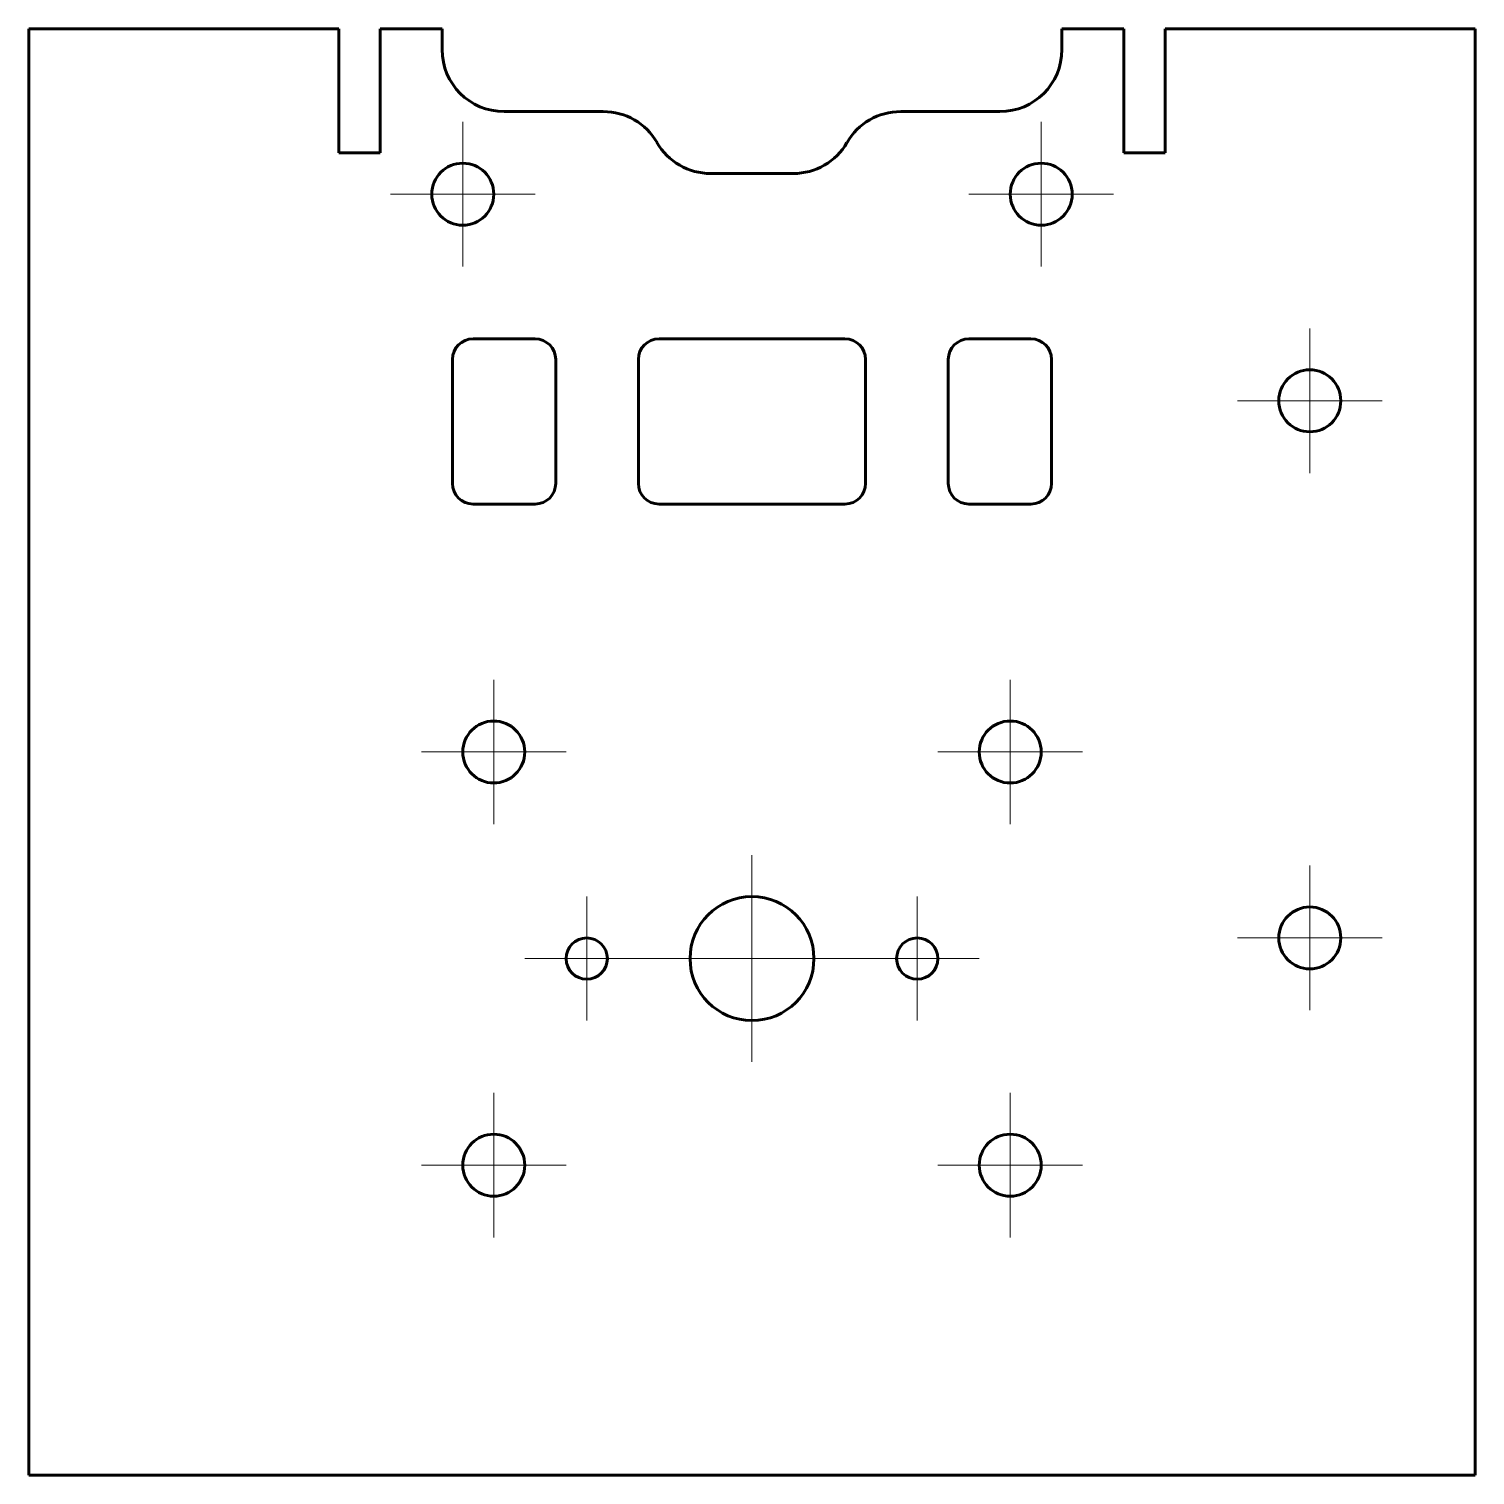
# Model space of a CAD drawing. Header units: millimetres. Extents: x 39.4 to 109.4, y 152.4 to 222.4.
import ezdxf

# ---------------------------------------------------------------- set-up
doc = ezdxf.new("R2010")
doc.units = ezdxf.units.MM
doc.linetypes.add('K5LT_AXLED', pattern=[12, 7.5, -1.5, 1.5, -1.5])
doc.linetypes.add('K5LT_BASIC', pattern=[0])
doc.layers.add('Системный слой', color=7, linetype='Continuous')

# ---------------------------------------------------------------- blocks, each defined once
blk = doc.blocks.new('U0')
at = {"layer": 'Системный слой', "color": 30, "linetype": 'K5LT_AXLED', "lineweight": 18, "true_color": 0xff8000}
for q in [(60.378, 217.872), (56.878, 214.372), (63.878, 214.372), (60.378, 210.872)]:
    blk.add_line((60.378, 214.372), q, dxfattribs=at)
blk = doc.blocks.new('U1')
at = {"layer": 'Системный слой', "color": 30, "linetype": 'K5LT_AXLED', "lineweight": 18, "true_color": 0xff8000}
for q in [(61.878, 170.872), (58.378, 167.372), (65.378, 167.372), (61.878, 163.872)]:
    blk.add_line((61.878, 167.372), q, dxfattribs=at)
blk = doc.blocks.new('U2')
at = {"layer": 'Системный слой', "color": 30, "linetype": 'K5LT_AXLED', "lineweight": 18, "true_color": 0xff8000}
for q in [(61.878, 190.872), (58.378, 187.372), (65.378, 187.372), (61.878, 183.872)]:
    blk.add_line((61.878, 187.372), q, dxfattribs=at)
blk = doc.blocks.new('U3')
at = {"layer": 'Системный слой', "color": 30, "linetype": 'K5LT_AXLED', "lineweight": 18, "true_color": 0xff8000}
for q in [(66.378, 180.372), (63.378, 177.372), (69.378, 177.372), (66.378, 174.372)]:
    blk.add_line((66.378, 177.372), q, dxfattribs=at)
blk = doc.blocks.new('U4')
at = {"layer": 'Системный слой', "color": 30, "linetype": 'K5LT_AXLED', "lineweight": 18, "true_color": 0xff8000}
for q in [(74.378, 182.372), (69.378, 177.372), (79.378, 177.372), (74.378, 172.372)]:
    blk.add_line((74.378, 177.372), q, dxfattribs=at)
blk = doc.blocks.new('U5')
at = {"layer": 'Системный слой', "color": 30, "linetype": 'K5LT_AXLED', "lineweight": 18, "true_color": 0xff8000}
for q in [(82.378, 180.372), (79.378, 177.372), (85.378, 177.372), (82.378, 174.372)]:
    blk.add_line((82.378, 177.372), q, dxfattribs=at)
blk = doc.blocks.new('U6')
at = {"layer": 'Системный слой', "color": 30, "linetype": 'K5LT_AXLED', "lineweight": 18, "true_color": 0xff8000}
for q in [(86.878, 170.872), (83.378, 167.372), (90.378, 167.372), (86.878, 163.872)]:
    blk.add_line((86.878, 167.372), q, dxfattribs=at)
blk = doc.blocks.new('U7')
at = {"layer": 'Системный слой', "color": 30, "linetype": 'K5LT_AXLED', "lineweight": 18, "true_color": 0xff8000}
for q in [(86.878, 190.872), (83.378, 187.372), (90.378, 187.372), (86.878, 183.872)]:
    blk.add_line((86.878, 187.372), q, dxfattribs=at)
blk = doc.blocks.new('U8')
at = {"layer": 'Системный слой', "color": 30, "linetype": 'K5LT_AXLED', "lineweight": 18, "true_color": 0xff8000}
for q in [(88.378, 217.872), (84.878, 214.372), (91.878, 214.372), (88.378, 210.872)]:
    blk.add_line((88.378, 214.372), q, dxfattribs=at)
blk = doc.blocks.new('U9')
at = {"layer": 'Системный слой', "color": 30, "linetype": 'K5LT_AXLED', "lineweight": 18, "true_color": 0xff8000}
for q in [(101.378, 181.872), (97.878, 178.372), (104.878, 178.372), (101.378, 174.872)]:
    blk.add_line((101.378, 178.372), q, dxfattribs=at)
blk = doc.blocks.new('U10')
at = {"layer": 'Системный слой', "color": 30, "linetype": 'K5LT_AXLED', "lineweight": 18, "true_color": 0xff8000}
for q in [(101.378, 207.872), (97.878, 204.372), (104.878, 204.372), (101.378, 200.872)]:
    blk.add_line((101.378, 204.372), q, dxfattribs=at)

msp = doc.modelspace()

# ---------------------------------------------------------------- linework, layer by layer
at = {"layer": 'Системный слой', "color": 143, "linetype": 'K5LT_BASIC', "lineweight": 60, "true_color": 0x33acca}
for p, q in [((39.378, 222.372), (39.378, 152.372)), ((54.378, 222.372), (39.378, 222.372)), ((54.378, 222.372), (54.378, 216.372)), ((59.378, 222.372), (56.378, 222.372)), ((56.378, 216.372), (56.378, 222.372)), ((59.378, 222.372), (59.378, 221.372)), ((92.378, 222.372), (89.378, 222.372)), ((89.378, 221.372), (89.378, 222.372)), ((92.378, 222.372), (92.378, 216.372)), ((109.378, 222.372), (94.378, 222.372)), ((94.378, 216.372), (94.378, 222.372)), ((109.378, 152.372), (109.378, 222.372)), ((62.378, 218.372), (67.182, 218.372)), ((81.575, 218.372), (86.378, 218.372)), ((54.378, 216.372), (56.378, 216.372)), ((92.378, 216.372), (94.378, 216.372)), ((72.378, 215.372), (76.378, 215.372)), ((63.878, 207.372), (60.878, 207.372)), ((78.878, 207.372), (69.878, 207.372)), ((87.878, 207.372), (84.878, 207.372)), ((59.878, 206.372), (59.878, 200.372)), ((64.878, 200.372), (64.878, 206.372)), ((68.878, 206.372), (68.878, 200.372)), ((79.878, 200.372), (79.878, 206.372)), ((83.878, 206.372), (83.878, 200.372)), ((88.878, 200.372), (88.878, 206.372)), ((60.878, 199.372), (63.878, 199.372)), ((69.878, 199.372), (78.878, 199.372)), ((84.878, 199.372), (87.878, 199.372)), ((39.378, 152.372), (109.378, 152.372))]:
    msp.add_line(p, q, dxfattribs=at)
for centre, radius in [((60.378, 214.372), 1.5), ((88.378, 214.372), 1.5), ((101.378, 204.372), 1.5), ((61.878, 187.372), 1.5), ((86.878, 187.372), 1.5), ((74.378, 177.372), 3), ((101.378, 178.372), 1.5), ((66.378, 177.372), 1), ((82.378, 177.372), 1), ((61.878, 167.372), 1.5), ((86.878, 167.372), 1.5)]:
    msp.add_circle(centre, radius, dxfattribs=at)
for centre, radius, start, end in [((62.378, 221.372), 3, 180, 270), ((86.378, 221.372), 3, 270, 0), ((67.182, 215.372), 3, 30, 90), ((81.575, 215.372), 3, 90, 150), ((72.378, 218.372), 3, 210, 270), ((76.378, 218.372), 3, 270, 330), ((60.878, 206.372), 1, 90, 180), ((63.878, 206.372), 1, 0, 90), ((69.878, 206.372), 1, 90, 180), ((78.878, 206.372), 1, 0, 90), ((84.878, 206.372), 1, 90, 180), ((87.878, 206.372), 1, 0, 90), ((60.878, 200.372), 1, 180, 270), ((63.878, 200.372), 1, 270, 0), ((69.878, 200.372), 1, 180, 270), ((78.878, 200.372), 1, 270, 0), ((84.878, 200.372), 1, 180, 270), ((87.878, 200.372), 1, 270, 0)]:
    msp.add_arc(centre, radius, start, end, dxfattribs=at)

# ---------------------------------------------------------------- block references
at = {"layer": 'Системный слой'}
for name in ['U0', 'U8', 'U10', 'U2', 'U7', 'U4', 'U9', 'U3', 'U5', 'U1', 'U6']:
    msp.add_blockref(name, (0, 0), dxfattribs=at)

doc.saveas('drawing.dxf')
